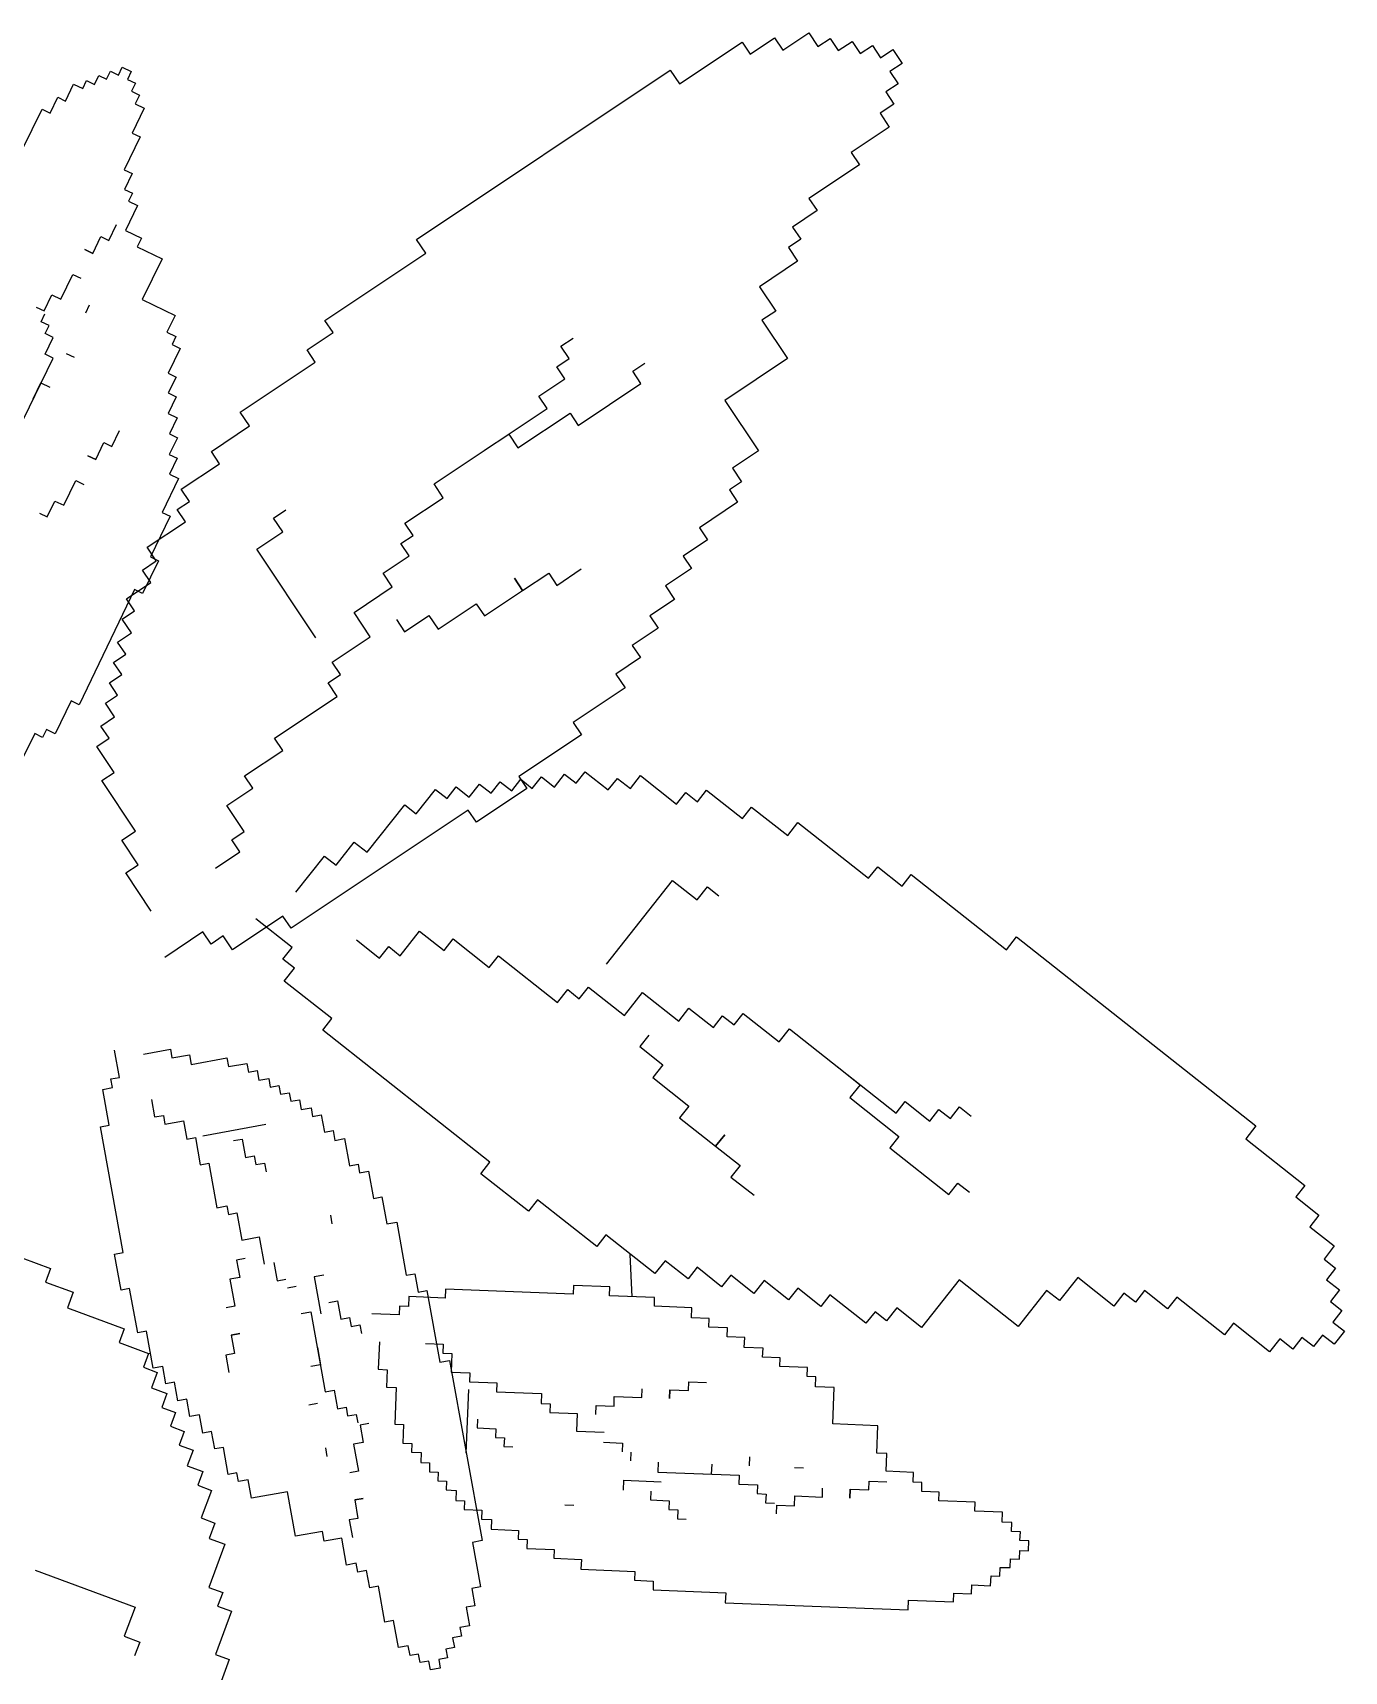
# Model space of a CAD drawing. Header units: millimetres. Extents: x -4017 to 59953, y -688 to 66564.
# Drawn here: x 34106 to 34978, y 14804 to 15892 of the extents above; entities that cross this region are included whole.
import ezdxf

# ---------------------------------------------------------------- set-up
doc = ezdxf.new("R2010")
doc.units = ezdxf.units.MM

# ---------------------------------------------------------------- blocks, each defined once
blk = doc.blocks.new('A$C03351ACD')
at = {"linetype": 'Continuous'}
for p, q in [((1.2279, 1.5287), (1.2696, 1.5565)), ((1.2696, 1.5565), (1.275, 1.5484)), ((1.275, 1.5484), (1.2912, 1.5592)), ((1.2912, 1.5592), (1.2966, 1.5511)), ((1.2966, 1.5511), (1.3139, 1.5626)), ((1.3139, 1.5626), (1.32, 1.5535)), ((1.32, 1.5535), (1.3281, 1.5589)), ((1.3281, 1.5589), (1.3335, 1.5508)), ((1.3335, 1.5508), (1.3427, 1.5569)), ((1.3427, 1.5569), (1.3481, 1.5488)), ((1.3481, 1.5488), (1.3562, 1.5542)), ((1.3562, 1.5542), (1.3616, 1.546)), ((1.3616, 1.546), (1.3698, 1.5515)), ((1.3698, 1.5515), (1.3759, 1.5423)), ((0.8474, 1.5318), (0.85, 1.5371)), ((0.85, 1.5371), (0.8553, 1.5345)), ((0.8553, 1.5345), (0.8578, 1.5398)), ((0.8578, 1.5398), (0.8637, 1.5369)), ((0.8637, 1.5369), (0.8612, 1.5317)), ((1.0533, 1.4254), (1.2218, 1.5379)), ((1.2218, 1.5379), (1.2279, 1.5287)), ((1.3759, 1.5423), (1.3677, 1.5369)), ((1.3677, 1.5369), (1.3732, 1.5288)), ((0.8201, 1.5173), (0.8255, 1.5285)), ((0.8255, 1.5285), (0.8315, 1.5257)), ((0.8315, 1.5257), (0.834, 1.531)), ((0.834, 1.531), (0.8393, 1.5284)), ((0.8393, 1.5284), (0.8422, 1.5343)), ((0.8422, 1.5343), (0.8474, 1.5318)), ((0.8612, 1.5317), (0.8665, 1.5291)), ((0.8665, 1.5291), (0.8639, 1.5238)), ((0.8639, 1.5238), (0.8692, 1.5213)), ((1.3732, 1.5288), (1.365, 1.5234)), ((0.8098, 1.5093), (0.8149, 1.5199)), ((0.8149, 1.5199), (0.8201, 1.5173)), ((0.8692, 1.5213), (0.8663, 1.5154)), ((0.8663, 1.5154), (0.8723, 1.5125)), ((1.3705, 1.5152), (1.3613, 1.5092)), ((1.365, 1.5234), (1.3705, 1.5152)), ((0.7914, 1.4848), (0.8045, 1.5119)), ((0.8045, 1.5119), (0.8098, 1.5093)), ((0.8723, 1.5125), (0.8643, 1.496)), ((1.3613, 1.5092), (1.3674, 1.5)), ((0.8696, 1.4935), (0.8591, 1.4717)), ((0.8643, 1.496), (0.8696, 1.4935)), ((1.3674, 1.5), (1.342, 1.4831)), ((1.342, 1.4831), (1.3475, 1.475)), ((0.8591, 1.4717), (0.8644, 1.4692)), ((1.3475, 1.475), (1.3139, 1.4526)), ((0.8644, 1.4692), (0.8593, 1.4586)), ((0.8593, 1.4586), (0.8646, 1.4561)), ((0.868, 1.4479), (0.86, 1.4314)), ((0.8646, 1.4561), (0.862, 1.4508)), ((0.862, 1.4508), (0.868, 1.4479)), ((1.3139, 1.4526), (1.3194, 1.4445)), ((1.3194, 1.4445), (1.3031, 1.4336)), ((0.8382, 1.4161), (0.8436, 1.4273)), ((0.8436, 1.4273), (0.8489, 1.4247)), ((0.8489, 1.4247), (0.854, 1.4353)), ((0.86, 1.4314), (0.8706, 1.4263)), ((0.8706, 1.4263), (0.8677, 1.4204)), ((1.3031, 1.4336), (1.3085, 1.4255)), ((0.8382, 1.4161), (0.8329, 1.4186)), ((0.8329, 1.4186), (0.8382, 1.4161)), ((0.8677, 1.4204), (0.8842, 1.4125)), ((0.9924, 1.3716), (1.0594, 1.4163)), ((1.0594, 1.4163), (1.0533, 1.4254)), ((1.3085, 1.4255), (1.3004, 1.4201)), ((1.3004, 1.4201), (1.3065, 1.411)), ((0.8842, 1.4125), (0.8711, 1.3854)), ((1.3065, 1.411), (1.2811, 1.394)), ((0.817, 1.3856), (0.825, 1.4021)), ((0.825, 1.4021), (0.8302, 1.3996)), ((1.2811, 1.394), (1.292, 1.3778)), ((0.806, 1.3779), (0.8111, 1.3885)), ((0.8111, 1.3885), (0.817, 1.3856)), ((0.8711, 1.3854), (0.8929, 1.3749)), ((0.8007, 1.3805), (0.806, 1.3779)), ((0.8039, 1.3707), (0.8064, 1.376)), ((0.8336, 1.3767), (0.8361, 1.382)), ((0.8929, 1.3749), (0.8875, 1.3637)), ((0.9978, 1.3635), (0.9924, 1.3716)), ((1.292, 1.3778), (1.2828, 1.3717)), ((1.2828, 1.3717), (1.2998, 1.3463)), ((0.8092, 1.3682), (0.8039, 1.3707)), ((0.8066, 1.3629), (0.8092, 1.3682)), ((0.8119, 1.3603), (0.8066, 1.3629)), ((0.8875, 1.3637), (0.8934, 1.3608)), ((0.8934, 1.3608), (0.8909, 1.3556)), ((0.9806, 1.352), (0.9978, 1.3635)), ((0.8065, 1.3491), (0.8119, 1.3603)), ((0.8206, 1.3496), (0.8258, 1.3471)), ((0.8962, 1.353), (0.8882, 1.3365)), ((0.8909, 1.3556), (0.8962, 1.353)), ((0.986, 1.3438), (0.9806, 1.352)), ((1.1491, 1.3544), (1.1573, 1.3598)), ((1.1546, 1.3463), (1.1491, 1.3544)), ((0.7882, 1.2978), (0.8118, 1.3466)), ((0.8118, 1.3466), (0.8065, 1.3491)), ((0.9362, 1.3106), (0.986, 1.3438)), ((1.1464, 1.3408), (1.1546, 1.3463)), ((1.1519, 1.3327), (1.1464, 1.3408)), ((1.1969, 1.3378), (1.205, 1.3432)), ((1.2998, 1.3463), (1.2582, 1.3185)), ((0.7987, 1.3195), (0.8038, 1.3301)), ((0.8038, 1.3301), (0.8097, 1.3272)), ((0.8882, 1.3365), (0.8935, 1.334)), ((0.8935, 1.334), (0.8884, 1.3234)), ((1.1346, 1.3212), (1.1519, 1.3327)), ((1.1607, 1.3019), (1.2023, 1.3297)), ((1.2023, 1.3297), (1.1969, 1.3378)), ((0.8937, 1.3209), (0.8883, 1.3097)), ((0.8884, 1.3234), (0.8937, 1.3209)), ((1.14, 1.3131), (1.1346, 1.3212)), ((1.2582, 1.3185), (1.2805, 1.285)), ((0.8883, 1.3097), (0.8942, 1.3068)), ((0.8942, 1.3068), (0.8891, 1.2963)), ((0.9423, 1.3015), (0.9362, 1.3106)), ((1.0649, 1.263), (1.14, 1.3131)), ((1.1207, 1.287), (1.1553, 1.31)), ((1.1553, 1.31), (1.1607, 1.3019)), ((0.8509, 1.2879), (0.856, 1.2984)), ((0.8891, 1.2963), (0.8944, 1.2937)), ((0.917, 1.2846), (0.9423, 1.3015)), ((1.0984, 1.2853), (1.1146, 1.2961)), ((1.1146, 1.2961), (1.1207, 1.287)), ((0.8402, 1.2792), (0.8456, 1.2904)), ((0.8456, 1.2904), (0.8509, 1.2879)), ((0.8944, 1.2937), (0.889, 1.2825)), ((0.9224, 1.2764), (0.917, 1.2846)), ((1.2805, 1.285), (1.2632, 1.2735)), ((0.8349, 1.2817), (0.8402, 1.2792)), ((0.8402, 1.2792), (0.8349, 1.2817)), ((0.889, 1.2825), (0.8943, 1.28)), ((0.8943, 1.28), (0.8892, 1.2694)), ((0.897, 1.2595), (0.9224, 1.2764)), ((1.2632, 1.2735), (1.2693, 1.2644)), ((0.819, 1.2488), (0.827, 1.2652)), ((0.827, 1.2652), (0.8323, 1.2627)), ((0.8951, 1.2665), (0.8843, 1.2441)), ((0.8892, 1.2694), (0.8951, 1.2665)), ((1.071, 1.2538), (1.0649, 1.263)), ((1.2693, 1.2644), (1.2612, 1.259)), ((0.808, 1.2411), (0.8131, 1.2516)), ((0.8131, 1.2516), (0.819, 1.2488)), ((0.9024, 1.2514), (0.897, 1.2595)), ((1.0456, 1.2369), (1.071, 1.2538)), ((1.2612, 1.259), (1.2666, 1.2508)), ((0.8027, 1.2436), (0.808, 1.2411)), ((0.8896, 1.2416), (0.8765, 1.2145)), ((0.8843, 1.2441), (0.8896, 1.2416)), ((0.8943, 1.246), (0.9024, 1.2514)), ((0.8997, 1.2378), (0.8943, 1.246)), ((0.9583, 1.2402), (0.9664, 1.2457)), ((1.2666, 1.2508), (1.2413, 1.2339)), ((0.8743, 1.2209), (0.8997, 1.2378)), ((0.9471, 1.2196), (0.9644, 1.2311)), ((0.9644, 1.2311), (0.9583, 1.2402)), ((1.051, 1.2288), (1.0456, 1.2369)), ((1.2413, 1.2339), (1.2467, 1.2258)), ((0.8804, 1.2118), (0.8743, 1.2209)), ((0.9864, 1.1607), (0.9471, 1.2196)), ((1.0429, 1.2233), (1.051, 1.2288)), ((1.0483, 1.2152), (1.0429, 1.2233)), ((1.2467, 1.2258), (1.2304, 1.2149)), ((0.8818, 1.212), (0.8713, 1.1902)), ((0.8713, 1.2057), (0.8804, 1.2118)), ((0.8765, 1.2145), (0.8818, 1.212)), ((1.0311, 1.2037), (1.0483, 1.2152)), ((1.2304, 1.2149), (1.2359, 1.2068)), ((0.8605, 1.1867), (0.8767, 1.1976)), ((0.8767, 1.1976), (0.8713, 1.2057)), ((1.0372, 1.1946), (1.0311, 1.2037)), ((1.1238, 1.1922), (1.1184, 1.2004)), ((1.1184, 1.2004), (1.1238, 1.1922)), ((1.1238, 1.1922), (1.1411, 1.2037)), ((1.1411, 1.2037), (1.1465, 1.1956)), ((1.1465, 1.1956), (1.1627, 1.2065)), ((1.2359, 1.2068), (1.2186, 1.1953)), ((0.866, 1.1928), (0.8291, 1.1163)), ((0.8659, 1.1786), (0.8605, 1.1867)), ((0.8713, 1.1902), (0.866, 1.1928)), ((1.0118, 1.1776), (1.0372, 1.1946)), ((1.0984, 1.1753), (1.1238, 1.1922)), ((1.2186, 1.1953), (1.2247, 1.1862)), ((0.8578, 1.1732), (0.8659, 1.1786)), ((1.0226, 1.1614), (1.0118, 1.1776)), ((1.0453, 1.1648), (1.0615, 1.1756)), ((1.0615, 1.1756), (1.0676, 1.1665)), ((1.0676, 1.1665), (1.093, 1.1834)), ((1.093, 1.1834), (1.0984, 1.1753)), ((1.2247, 1.1862), (1.2084, 1.1753)), ((0.8639, 1.164), (0.8578, 1.1732)), ((1.0399, 1.1729), (1.0453, 1.1648)), ((1.2139, 1.1672), (1.1966, 1.1557)), ((1.2084, 1.1753), (1.2139, 1.1672)), ((0.8547, 1.1579), (0.8639, 1.164)), ((0.8601, 1.1498), (0.8547, 1.1579)), ((0.9972, 1.1445), (1.0226, 1.1614)), ((1.1966, 1.1557), (1.202, 1.1476)), ((0.852, 1.1444), (0.8601, 1.1498)), ((0.8574, 1.1363), (0.852, 1.1444)), ((1.0027, 1.1363), (0.9972, 1.1445)), ((1.202, 1.1476), (1.1858, 1.1367)), ((0.8493, 1.1309), (0.8574, 1.1363)), ((0.9945, 1.1309), (1.0027, 1.1363)), ((1.1858, 1.1367), (1.1919, 1.1276)), ((0.8466, 1.1173), (0.8547, 1.1227)), ((0.8547, 1.1227), (0.8493, 1.1309)), ((0.959, 1.094), (1.0006, 1.1218)), ((1.0006, 1.1218), (0.9945, 1.1309)), ((1.1919, 1.1276), (1.1574, 1.1046)), ((0.8238, 1.1188), (0.8133, 1.097)), ((0.8291, 1.1163), (0.8238, 1.1188)), ((0.8527, 1.1082), (0.8466, 1.1173)), ((0.8074, 1.0999), (0.8049, 1.0946)), ((0.8133, 1.097), (0.8074, 1.0999)), ((0.8436, 1.1021), (0.8527, 1.1082)), ((0.849, 1.094), (0.8436, 1.1021)), ((1.1574, 1.1046), (1.1628, 1.0964)), ((0.7996, 1.0972), (0.7916, 1.0807)), ((0.8049, 1.0946), (0.7996, 1.0972)), ((0.8409, 1.0885), (0.849, 1.094)), ((0.8524, 1.0713), (0.8409, 1.0885)), ((0.9644, 1.0859), (0.959, 1.094)), ((1.1628, 1.0964), (1.1212, 1.0687)), ((0.939, 1.069), (0.9644, 1.0859)), ((0.8443, 1.0659), (0.8524, 1.0713)), ((0.9445, 1.0608), (0.939, 1.069)), ((1.1165, 1.0591), (1.1225, 1.0668)), ((1.1212, 1.0687), (1.1266, 1.0606)), ((1.1225, 1.0668), (1.1302, 1.0607)), ((1.1302, 1.0607), (1.1363, 1.0684)), ((1.1363, 1.0684), (1.1449, 1.0616)), ((1.1449, 1.0616), (1.1517, 1.0702)), ((1.1517, 1.0702), (1.1593, 1.0642)), ((1.1593, 1.0642), (1.1654, 1.0718)), ((1.1654, 1.0718), (1.1807, 1.0597)), ((1.1807, 1.0597), (1.1868, 1.0674)), ((1.1868, 1.0674), (1.1954, 1.0606)), ((1.1954, 1.0606), (1.2022, 1.0692)), ((1.2022, 1.0692), (1.2261, 1.0503)), ((0.8666, 1.0324), (0.8443, 1.0659)), ((0.9272, 1.0493), (0.9445, 1.0608)), ((1.0531, 1.0438), (1.066, 1.0601)), ((1.066, 1.0601), (1.0736, 1.0541)), ((1.0736, 1.0541), (1.0797, 1.0617)), ((1.0797, 1.0617), (1.0883, 1.0549)), ((1.0883, 1.0549), (1.0951, 1.0636)), ((1.1266, 1.0606), (1.0931, 1.0382)), ((1.0951, 1.0636), (1.1028, 1.0575)), ((1.1028, 1.0575), (1.1088, 1.0652)), ((1.1088, 1.0652), (1.1165, 1.0591)), ((1.2261, 1.0503), (1.2322, 1.058)), ((1.2322, 1.058), (1.2399, 1.0519)), ((1.2399, 1.0519), (1.2459, 1.0596)), ((1.2459, 1.0596), (1.2699, 1.0407)), ((0.9387, 1.0321), (0.9272, 1.0493)), ((1.0877, 1.0463), (0.9699, 0.9678)), ((1.0205, 1.0183), (1.0455, 1.0499)), ((1.0455, 1.0499), (1.0531, 1.0438)), ((1.0931, 1.0382), (1.0877, 1.0463)), ((1.2699, 1.0407), (1.2759, 1.0483)), ((1.2759, 1.0483), (1.2999, 1.0294)), ((1.2999, 1.0294), (1.3067, 1.0381)), ((1.3067, 1.0381), (1.3536, 1.001)), ((0.8575, 1.0263), (0.8666, 1.0324)), ((0.8683, 1.01), (0.8575, 1.0263)), ((0.9306, 1.0266), (0.9387, 1.0321)), ((0.936, 1.0185), (0.9306, 1.0266)), ((0.9998, 1.0098), (1.0119, 1.0251)), ((1.0119, 1.0251), (1.0205, 1.0183)), ((0.9198, 1.0077), (0.936, 1.0185)), ((0.9732, 0.9919), (0.9921, 1.0158)), ((0.9921, 1.0158), (0.9998, 1.0098)), ((0.8602, 1.0046), (0.8683, 1.01)), ((0.8771, 0.9792), (0.8602, 1.0046)), ((1.3536, 1.001), (1.3597, 1.0087)), ((1.3597, 1.0087), (1.3759, 0.9958)), ((1.3759, 0.9958), (1.382, 1.0035)), ((1.382, 1.0035), (1.4452, 0.9536)), ((1.1796, 0.944), (1.2234, 0.9996)), ((1.2234, 0.9996), (1.2397, 0.9867)), ((1.2397, 0.9867), (1.2465, 0.9954)), ((1.2465, 0.9954), (1.2542, 0.9893)), ((0.9645, 0.9759), (0.931, 0.9535)), ((0.9706, 0.9551), (0.9466, 0.974)), ((0.9699, 0.9678), (0.9645, 0.9759)), ((0.9113, 0.9654), (0.886, 0.9484)), ((0.9168, 0.9572), (0.9113, 0.9654)), ((0.9249, 0.9627), (0.9168, 0.9572)), ((0.931, 0.9535), (0.9249, 0.9627)), ((1.0134, 0.9601), (1.0288, 0.948)), ((1.0425, 0.9496), (1.0553, 0.9659)), ((1.0553, 0.9659), (1.0716, 0.953)), ((1.0716, 0.953), (1.0777, 0.9607)), ((1.0777, 0.9607), (1.1016, 0.9418)), ((1.4452, 0.9536), (1.452, 0.9622)), ((1.452, 0.9622), (1.611, 0.8367)), ((0.9645, 0.9474), (0.9706, 0.9551)), ((0.9722, 0.9413), (0.9645, 0.9474)), ((1.0288, 0.948), (1.0348, 0.9557)), ((1.0348, 0.9557), (1.0425, 0.9496)), ((1.1016, 0.9418), (1.1077, 0.9495)), ((1.1077, 0.9495), (1.1469, 0.9185)), ((0.9654, 0.9327), (0.9722, 0.9413)), ((0.997, 0.9078), (0.9654, 0.9327)), ((1.1469, 0.9185), (1.1538, 0.9271)), ((1.1538, 0.9271), (1.1614, 0.921)), ((1.1614, 0.921), (1.1675, 0.9287)), ((1.1675, 0.9287), (1.1914, 0.9098)), ((1.1914, 0.9098), (1.2035, 0.9251)), ((1.2035, 0.9251), (1.2275, 0.9062)), ((1.2275, 0.9062), (1.2343, 0.9148)), ((1.2343, 0.9148), (1.2506, 0.902)), ((0.991, 0.9001), (0.997, 0.9078)), ((1.2506, 0.902), (1.2566, 0.9096)), ((1.2566, 0.9096), (1.2643, 0.9036)), ((1.2643, 0.9036), (1.2703, 0.9113)), ((1.2703, 0.9113), (1.2943, 0.8924)), ((1.1021, 0.8124), (0.991, 0.9001)), ((1.2077, 0.8969), (1.2016, 0.8893)), ((1.2943, 0.8924), (1.3011, 0.901)), ((1.3011, 0.901), (1.372, 0.845)), ((0.856, 0.8688), (0.8527, 0.8868)), ((0.8718, 0.8843), (0.8898, 0.8875)), ((0.8898, 0.8875), (0.8908, 0.8818)), ((0.8908, 0.8818), (0.9024, 0.8838)), ((0.9024, 0.8838), (0.9035, 0.8774)), ((0.9035, 0.8774), (0.9273, 0.8817)), ((0.9273, 0.8817), (0.9284, 0.8759)), ((1.2016, 0.8893), (1.217, 0.8772)), ((0.9284, 0.8759), (0.9406, 0.8781)), ((0.9406, 0.8781), (0.9417, 0.8723)), ((0.9417, 0.8723), (0.9474, 0.8734)), ((0.9474, 0.8734), (0.9486, 0.8669)), ((1.217, 0.8772), (1.2102, 0.8686)), ((1.3327, 0.876), (1.348, 0.8639)), ((0.8448, 0.8608), (0.8513, 0.862)), ((0.8491, 0.837), (0.8448, 0.8608)), ((0.8502, 0.8677), (0.856, 0.8688)), ((0.8513, 0.862), (0.8502, 0.8677)), ((0.9486, 0.8669), (0.9551, 0.8681)), ((0.9551, 0.8681), (0.9561, 0.8623)), ((0.9561, 0.8623), (0.9619, 0.8634)), ((0.9619, 0.8634), (0.9629, 0.8576)), ((1.2102, 0.8686), (1.2341, 0.8496)), ((1.348, 0.8639), (1.3412, 0.8553)), ((0.8773, 0.854), (0.8793, 0.8425)), ((0.9629, 0.8576), (0.9687, 0.8586)), ((0.9687, 0.8586), (0.9697, 0.8529)), ((0.9697, 0.8529), (0.9755, 0.8539)), ((0.9755, 0.8539), (0.9767, 0.8474)), ((1.2341, 0.8496), (1.2281, 0.842)), ((1.3412, 0.8553), (1.3738, 0.8296)), ((1.372, 0.845), (1.378, 0.8527)), ((1.378, 0.8527), (1.3943, 0.8398)), ((1.408, 0.8414), (1.4141, 0.8491)), ((1.4141, 0.8491), (1.4217, 0.8431)), ((0.8793, 0.8425), (0.8851, 0.8435)), ((0.8851, 0.8435), (0.8861, 0.8378)), ((0.8861, 0.8378), (0.8984, 0.84)), ((0.8984, 0.84), (0.9006, 0.8277)), ((0.9767, 0.8474), (0.9832, 0.8486)), ((0.9832, 0.8486), (0.9842, 0.8428)), ((0.9842, 0.8428), (0.99, 0.8439)), ((0.99, 0.8439), (0.9921, 0.8323)), ((1.2281, 0.842), (1.252, 0.8231)), ((1.3943, 0.8398), (1.4003, 0.8475)), ((1.4003, 0.8475), (1.408, 0.8414)), ((0.8433, 0.836), (0.8491, 0.837)), ((0.8584, 0.7524), (0.8433, 0.836)), ((0.9006, 0.8277), (0.9064, 0.8288)), ((0.9064, 0.8288), (0.9096, 0.8107)), ((0.9113, 0.83), (0.9531, 0.8376)), ((0.9317, 0.8268), (0.9375, 0.8278)), ((0.9375, 0.8278), (0.9397, 0.8156)), ((0.9921, 0.8323), (0.9978, 0.8334)), ((0.9978, 0.8334), (0.999, 0.8269)), ((0.999, 0.8269), (1.0055, 0.8281)), ((1.0055, 0.8281), (1.0087, 0.8101)), ((1.252, 0.8231), (1.2581, 0.8307)), ((1.2581, 0.8307), (1.252, 0.8231)), ((1.3738, 0.8296), (1.3677, 0.8219)), ((1.611, 0.8367), (1.6042, 0.828)), ((1.6042, 0.828), (1.6435, 0.797)), ((0.9397, 0.8156), (0.9454, 0.8166)), ((0.9454, 0.8166), (0.9465, 0.8109)), ((1.252, 0.8231), (1.2683, 0.8102)), ((1.3677, 0.8219), (1.407, 0.7909)), ((0.9096, 0.8107), (0.9154, 0.8118)), ((0.9154, 0.8118), (0.9207, 0.7822)), ((0.9465, 0.8109), (0.9522, 0.8119)), ((0.9522, 0.8119), (0.9533, 0.8061)), ((1.0087, 0.8101), (1.0145, 0.8111)), ((1.0145, 0.8111), (1.0155, 0.8053)), ((1.0155, 0.8053), (1.0213, 0.8064)), ((1.0213, 0.8064), (1.0246, 0.7884)), ((1.096, 0.8047), (1.1021, 0.8124)), ((1.2683, 0.8102), (1.2622, 0.8026)), ((1.1276, 0.7798), (1.096, 0.8047)), ((1.2622, 0.8026), (1.2776, 0.7905)), ((1.407, 0.7909), (1.413, 0.7986)), ((1.413, 0.7986), (1.4207, 0.7925)), ((1.6435, 0.797), (1.6375, 0.7894)), ((1.0246, 0.7884), (1.0303, 0.7894)), ((1.0303, 0.7894), (1.0336, 0.7714)), ((1.1337, 0.7874), (1.1276, 0.7798)), ((1.173, 0.7564), (1.1337, 0.7874)), ((1.6375, 0.7894), (1.6528, 0.7773)), ((0.9207, 0.7822), (0.9272, 0.7834)), ((0.9272, 0.7834), (0.9283, 0.7776)), ((0.9283, 0.7776), (0.934, 0.7787)), ((0.934, 0.7787), (0.9373, 0.7607)), ((0.9961, 0.7773), (0.9971, 0.7715)), ((1.6528, 0.7773), (1.6467, 0.7696)), ((0.9373, 0.7607), (0.9488, 0.7628)), ((0.9488, 0.7628), (0.9521, 0.7447)), ((1.0336, 0.7714), (1.0401, 0.7726)), ((1.0401, 0.7726), (1.0465, 0.7373)), ((1.179, 0.7641), (1.173, 0.7564)), ((1.2116, 0.7384), (1.179, 0.7641)), ((1.6467, 0.7696), (1.663, 0.7568)), ((0.7816, 0.7525), (0.8102, 0.7419)), ((0.8527, 0.7513), (0.8584, 0.7524)), ((0.857, 0.7275), (0.8527, 0.7513)), ((1.1965, 0.7231), (1.1953, 0.7512)), ((1.663, 0.7568), (1.6562, 0.7481)), ((0.8102, 0.7419), (0.8068, 0.7328)), ((0.9395, 0.7484), (0.9337, 0.7474)), ((0.9337, 0.7474), (0.9358, 0.7359)), ((0.9586, 0.7459), (0.9608, 0.7337)), ((1.2184, 0.747), (1.2116, 0.7384)), ((1.2337, 0.7349), (1.2184, 0.747)), ((1.2398, 0.7426), (1.2337, 0.7349)), ((1.256, 0.7297), (1.2398, 0.7426)), ((1.6562, 0.7481), (1.6639, 0.7421)), ((1.6639, 0.7421), (1.6578, 0.7344)), ((0.8068, 0.7328), (0.8252, 0.726)), ((0.9358, 0.7359), (0.9293, 0.7347)), ((0.9293, 0.7347), (0.9326, 0.7167)), ((0.9608, 0.7337), (0.9665, 0.7347)), ((0.9676, 0.7289), (0.9733, 0.73)), ((0.9918, 0.7374), (0.9853, 0.7362)), ((0.9853, 0.7362), (0.9898, 0.7117)), ((1.0465, 0.7373), (1.0522, 0.7383)), ((1.0522, 0.7383), (1.0544, 0.726)), ((1.1576, 0.7305), (1.1574, 0.7247)), ((1.1818, 0.7296), (1.1576, 0.7305)), ((1.1815, 0.7237), (1.1818, 0.7296)), ((1.2621, 0.7374), (1.256, 0.7297)), ((1.2774, 0.7253), (1.2621, 0.7374)), ((1.2842, 0.7339), (1.2774, 0.7253)), ((1.3005, 0.721), (1.2842, 0.7339)), ((1.4137, 0.7344), (1.3887, 0.7027)), ((1.4529, 0.7033), (1.4137, 0.7344)), ((1.4926, 0.7358), (1.4805, 0.7205)), ((1.5165, 0.7169), (1.4926, 0.7358)), ((1.6578, 0.7344), (1.6664, 0.7276)), ((0.8252, 0.726), (0.8213, 0.7157)), ((0.8627, 0.7286), (0.857, 0.7275)), ((0.8681, 0.699), (0.8627, 0.7286)), ((0.9951, 0.7193), (1.0008, 0.7204)), ((1.0008, 0.7204), (1.0031, 0.7081)), ((1.0481, 0.7232), (1.0479, 0.7166)), ((1.0723, 0.7222), (1.0481, 0.7232)), ((1.0544, 0.726), (1.0602, 0.7271)), ((1.0602, 0.7271), (1.0688, 0.6795)), ((1.0725, 0.7281), (1.0723, 0.7222)), ((1.1574, 0.7247), (1.0725, 0.7281)), ((1.2115, 0.7225), (1.1815, 0.7237)), ((1.2113, 0.7167), (1.2115, 0.7225)), ((1.3066, 0.7287), (1.3005, 0.721)), ((1.3219, 0.7166), (1.3066, 0.7287)), ((1.3279, 0.7243), (1.3219, 0.7166)), ((1.3519, 0.7054), (1.3279, 0.7243)), ((1.4718, 0.7273), (1.4529, 0.7033)), ((1.4805, 0.7205), (1.4718, 0.7273)), ((1.5233, 0.7255), (1.5165, 0.7169)), ((1.531, 0.7195), (1.5233, 0.7255)), ((1.537, 0.7272), (1.531, 0.7195)), ((1.5523, 0.7151), (1.537, 0.7272)), ((1.5584, 0.7227), (1.5523, 0.7151)), ((1.59, 0.6978), (1.5584, 0.7227)), ((1.6664, 0.7276), (1.6604, 0.7199)), ((1.6604, 0.7199), (1.6681, 0.7139)), ((0.8213, 0.7157), (0.8591, 0.7017)), ((0.9326, 0.7167), (0.9268, 0.7156)), ((0.9766, 0.712), (0.9831, 0.7131)), ((0.9831, 0.7131), (0.9927, 0.6598)), ((1.0031, 0.7081), (1.0088, 0.7092)), ((1.0088, 0.7092), (1.0099, 0.7034)), ((1.0418, 0.711), (1.0235, 0.7117)), ((1.042, 0.7168), (1.0418, 0.711)), ((1.0479, 0.7166), (1.042, 0.7168)), ((1.2362, 0.7157), (1.2113, 0.7167)), ((1.2359, 0.7091), (1.2362, 0.7157)), ((1.2476, 0.7086), (1.2359, 0.7091)), ((1.2474, 0.7028), (1.2476, 0.7086)), ((1.3579, 0.713), (1.3519, 0.7054)), ((1.3656, 0.707), (1.3579, 0.713)), ((1.3724, 0.7156), (1.3656, 0.707)), ((1.3887, 0.7027), (1.3724, 0.7156)), ((1.6681, 0.7139), (1.662, 0.7062)), ((0.8591, 0.7017), (0.8557, 0.6926)), ((0.8738, 0.7001), (0.8681, 0.699)), ((0.8783, 0.6756), (0.8738, 0.7001)), ((0.9359, 0.6987), (0.9301, 0.6976)), ((0.9301, 0.6976), (0.9359, 0.6987)), ((0.9301, 0.6976), (0.9323, 0.6854)), ((1.0099, 0.7034), (1.0156, 0.7045)), ((1.0156, 0.7045), (1.0167, 0.6987)), ((1.2598, 0.7023), (1.2474, 0.7028)), ((1.2596, 0.6964), (1.2598, 0.7023)), ((1.5961, 0.7054), (1.59, 0.6978)), ((1.62, 0.6865), (1.5961, 0.7054)), ((1.6552, 0.6976), (1.6491, 0.6899)), ((1.6629, 0.6916), (1.6552, 0.6976)), ((1.662, 0.7062), (1.6697, 0.7002)), ((1.6697, 0.7002), (1.6629, 0.6916)), ((0.8557, 0.6926), (0.8752, 0.6854)), ((0.9874, 0.6894), (0.9895, 0.6778)), ((1.0286, 0.6932), (1.0279, 0.6749)), ((1.0593, 0.6919), (1.071, 0.6915)), ((1.071, 0.6915), (1.0708, 0.6856)), ((1.2713, 0.6959), (1.2596, 0.6964)), ((1.271, 0.6894), (1.2713, 0.6959)), ((1.2835, 0.6889), (1.271, 0.6894)), ((1.2832, 0.683), (1.2835, 0.6889)), ((1.6268, 0.6951), (1.62, 0.6865)), ((1.6354, 0.6883), (1.6268, 0.6951)), ((1.6415, 0.696), (1.6354, 0.6883)), ((1.6491, 0.6899), (1.6415, 0.696)), ((0.8752, 0.6854), (0.8718, 0.6762)), ((0.8718, 0.6762), (0.881, 0.6728)), ((0.8752, 0.6854), (0.8764, 0.6856)), ((0.8847, 0.6768), (0.8783, 0.6756)), ((0.8868, 0.6652), (0.8847, 0.6768)), ((0.9323, 0.6854), (0.9265, 0.6843)), ((0.9265, 0.6843), (0.9286, 0.6728)), ((0.9895, 0.6778), (0.983, 0.6767)), ((1.0279, 0.6749), (1.0337, 0.6746)), ((1.0688, 0.6795), (1.0753, 0.6807)), ((1.0708, 0.6856), (1.0767, 0.6854)), ((1.0753, 0.6807), (1.0969, 0.5611)), ((1.0767, 0.6854), (1.0762, 0.673)), ((1.2949, 0.6825), (1.2832, 0.683)), ((1.2947, 0.6767), (1.2949, 0.6825)), ((1.313, 0.676), (1.2947, 0.6767)), ((1.3128, 0.6701), (1.313, 0.676)), ((0.881, 0.6728), (0.8772, 0.6625)), ((0.8926, 0.6663), (0.8868, 0.6652)), ((0.8948, 0.654), (0.8926, 0.6663)), ((1.0337, 0.6746), (1.0333, 0.6629)), ((1.0762, 0.673), (1.0886, 0.6725)), ((1.0886, 0.6725), (1.0884, 0.6666)), ((1.0884, 0.6666), (1.1067, 0.6659)), ((1.1067, 0.6659), (1.1064, 0.66)), ((1.234, 0.6608), (1.2342, 0.6666)), ((1.2342, 0.6666), (1.2459, 0.6662)), ((1.3186, 0.6699), (1.3128, 0.6701)), ((1.3184, 0.6633), (1.3186, 0.6699)), ((0.8772, 0.6625), (0.8875, 0.6587)), ((0.8875, 0.6587), (0.8841, 0.6496)), ((0.9006, 0.6551), (0.8948, 0.654)), ((0.9027, 0.6435), (0.9006, 0.6551)), ((0.9927, 0.6598), (0.9985, 0.6609)), ((0.9985, 0.6609), (1.0007, 0.6486)), ((1.0333, 0.6629), (1.0398, 0.6627)), ((1.0398, 0.6627), (1.0389, 0.6385)), ((1.0878, 0.6615), (1.0861, 0.6191)), ((1.1064, 0.66), (1.1364, 0.6588)), ((1.1364, 0.6588), (1.1362, 0.6522)), ((1.1845, 0.6503), (1.1847, 0.6569)), ((1.1847, 0.6569), (1.203, 0.6562)), ((1.203, 0.6562), (1.2032, 0.662)), ((1.2213, 0.6554), (1.2215, 0.6613)), ((1.2215, 0.6613), (1.2213, 0.6554)), ((1.2215, 0.6613), (1.234, 0.6608)), ((1.3308, 0.6628), (1.3184, 0.6633)), ((1.3298, 0.6386), (1.3308, 0.6628)), ((0.8841, 0.6496), (0.8932, 0.6462)), ((0.8932, 0.6462), (0.8898, 0.637)), ((0.9091, 0.6447), (0.9027, 0.6435)), ((0.9114, 0.6325), (0.9091, 0.6447)), ((0.9874, 0.6522), (0.9817, 0.6511)), ((1.0007, 0.6486), (1.0065, 0.6497)), ((1.0065, 0.6497), (1.0075, 0.6439)), ((1.0075, 0.6439), (1.0133, 0.6449)), ((1.0133, 0.6449), (1.0143, 0.6392)), ((1.1362, 0.6522), (1.142, 0.652)), ((1.142, 0.652), (1.1418, 0.6461)), ((1.1418, 0.6461), (1.1601, 0.6454)), ((1.1601, 0.6454), (1.1596, 0.6337)), ((1.1725, 0.6449), (1.1727, 0.6508)), ((1.1727, 0.6508), (1.1845, 0.6503)), ((0.8898, 0.637), (0.899, 0.6336)), ((0.899, 0.6336), (0.8956, 0.6245)), ((0.9171, 0.6335), (0.9114, 0.6325)), ((0.9192, 0.622), (0.9171, 0.6335)), ((1.0216, 0.6389), (1.0158, 0.6378)), ((1.0158, 0.6378), (1.0179, 0.6263)), ((1.0389, 0.6385), (1.0447, 0.6383)), ((1.0447, 0.6383), (1.0442, 0.6259)), ((1.0938, 0.6418), (1.0936, 0.6359)), ((1.0936, 0.6359), (1.106, 0.6354)), ((1.106, 0.6354), (1.1058, 0.6296)), ((1.1596, 0.6337), (1.1779, 0.633)), ((1.3598, 0.6374), (1.3298, 0.6386)), ((1.3591, 0.6191), (1.3598, 0.6374)), ((0.8956, 0.6245), (0.9048, 0.6211)), ((0.9048, 0.6211), (0.901, 0.6108)), ((0.925, 0.623), (0.9192, 0.622)), ((0.9282, 0.605), (0.925, 0.623)), ((0.9928, 0.6226), (0.9938, 0.6169)), ((1.0179, 0.6263), (1.0114, 0.6251)), ((1.0114, 0.6251), (1.0147, 0.6071)), ((1.0442, 0.6259), (1.0501, 0.6256)), ((1.0501, 0.6256), (1.0499, 0.6198)), ((1.1058, 0.6296), (1.1117, 0.6294)), ((1.1117, 0.6294), (1.1114, 0.6235)), ((1.1114, 0.6235), (1.1173, 0.6233)), ((1.1776, 0.6264), (1.1901, 0.6259)), ((1.1901, 0.6259), (1.1898, 0.62)), ((0.901, 0.6108), (0.9113, 0.607)), ((1.0499, 0.6198), (1.0564, 0.6195)), ((1.0564, 0.6195), (1.0562, 0.6129)), ((1.0562, 0.6129), (1.062, 0.6127)), ((1.062, 0.6127), (1.0618, 0.6068)), ((1.1957, 0.6198), (1.1955, 0.614)), ((1.2138, 0.6132), (1.2135, 0.6066)), ((1.2493, 0.6052), (1.2496, 0.6118)), ((1.2745, 0.6108), (1.2747, 0.6167)), ((1.3045, 0.6096), (1.3103, 0.6094)), ((1.3657, 0.6189), (1.3591, 0.6191)), ((1.3652, 0.6072), (1.3657, 0.6189)), ((0.9113, 0.607), (0.9079, 0.5978)), ((0.934, 0.606), (0.9282, 0.605)), ((0.935, 0.6003), (0.934, 0.606)), ((0.9415, 0.6015), (0.935, 0.6003)), ((0.9437, 0.5892), (0.9415, 0.6015)), ((1.0147, 0.6071), (1.0089, 0.6061)), ((1.0618, 0.6068), (1.0677, 0.6066)), ((1.0677, 0.6066), (1.0674, 0.6007)), ((1.0674, 0.6007), (1.0733, 0.6005)), ((1.0733, 0.6005), (1.073, 0.5947)), ((1.1907, 0.5946), (1.191, 0.6012)), ((1.191, 0.6012), (1.2159, 0.6002)), ((1.2135, 0.6066), (1.2676, 0.6045)), ((1.2376, 0.6057), (1.2493, 0.6052)), ((1.2676, 0.6045), (1.2674, 0.5986)), ((1.2674, 0.5986), (1.2798, 0.5981)), ((1.3538, 0.5947), (1.3541, 0.6005)), ((1.3541, 0.6005), (1.3658, 0.6001)), ((1.3835, 0.6064), (1.3652, 0.6072)), ((1.3832, 0.5999), (1.3835, 0.6064)), ((1.3891, 0.5996), (1.3832, 0.5999)), ((1.3889, 0.5938), (1.3891, 0.5996)), ((0.9079, 0.5978), (0.917, 0.5944)), ((0.917, 0.5944), (0.9103, 0.5761)), ((0.9675, 0.5935), (0.9437, 0.5892)), ((0.9729, 0.564), (0.9675, 0.5935)), ((1.0122, 0.5881), (1.0179, 0.5891)), ((1.0179, 0.5891), (1.0122, 0.5881)), ((1.0122, 0.5881), (1.0144, 0.5758)), ((1.073, 0.5947), (1.0796, 0.5944)), ((1.0796, 0.5944), (1.0794, 0.5878)), ((1.0794, 0.5878), (1.0852, 0.5876)), ((1.209, 0.5939), (1.2088, 0.5881)), ((1.2088, 0.5881), (1.2212, 0.5876)), ((1.2798, 0.5981), (1.2796, 0.5923)), ((1.2796, 0.5923), (1.2855, 0.592)), ((1.2855, 0.592), (1.2852, 0.5862)), ((1.3043, 0.5842), (1.3046, 0.5908)), ((1.3046, 0.5908), (1.3229, 0.59)), ((1.3229, 0.59), (1.3231, 0.5959)), ((1.3414, 0.5952), (1.3412, 0.5893)), ((1.3412, 0.5893), (1.3414, 0.5952)), ((1.3414, 0.5952), (1.3538, 0.5947)), ((1.4006, 0.5933), (1.3889, 0.5938)), ((1.4003, 0.5875), (1.4006, 0.5933)), ((1.0852, 0.5876), (1.085, 0.5817)), ((1.085, 0.5817), (1.0967, 0.5813)), ((1.0967, 0.5813), (1.0965, 0.5754)), ((1.1518, 0.5849), (1.1577, 0.5847)), ((1.2212, 0.5876), (1.221, 0.5817)), ((1.221, 0.5817), (1.2268, 0.5815)), ((1.2268, 0.5815), (1.2266, 0.5756)), ((1.2852, 0.5862), (1.2911, 0.586)), ((1.2924, 0.5788), (1.2926, 0.5847)), ((1.2926, 0.5847), (1.3043, 0.5842)), ((1.4245, 0.5865), (1.4003, 0.5875)), ((1.4242, 0.5806), (1.4245, 0.5865)), ((1.4425, 0.5799), (1.4242, 0.5806)), ((1.4423, 0.5733), (1.4425, 0.5799)), ((0.9103, 0.5761), (0.9194, 0.5727)), ((0.9194, 0.5727), (0.9156, 0.5624)), ((0.9909, 0.5672), (0.9729, 0.564)), ((0.992, 0.5607), (0.9909, 0.5672)), ((1.0144, 0.5758), (1.0086, 0.5748)), ((1.0086, 0.5748), (1.0107, 0.5632)), ((1.0965, 0.5754), (1.103, 0.5751)), ((1.103, 0.5751), (1.1028, 0.5686)), ((1.1028, 0.5686), (1.1211, 0.5678)), ((1.1211, 0.5678), (1.1208, 0.562)), ((1.2266, 0.5756), (1.2325, 0.5754)), ((1.4489, 0.5731), (1.4423, 0.5733)), ((1.4486, 0.5672), (1.4489, 0.5731)), ((1.4545, 0.567), (1.4486, 0.5672)), ((1.4542, 0.5611), (1.4545, 0.567)), ((0.9259, 0.5586), (0.9153, 0.53)), ((0.9156, 0.5624), (0.9259, 0.5586)), ((1.0036, 0.5628), (0.992, 0.5607)), ((1.0068, 0.5448), (1.0036, 0.5628)), ((1.0969, 0.5611), (1.0904, 0.5599)), ((1.0904, 0.5599), (1.0958, 0.5304)), ((1.1208, 0.562), (1.1267, 0.5617)), ((1.1267, 0.5617), (1.1265, 0.5559)), ((1.1265, 0.5559), (1.1447, 0.5552)), ((1.1447, 0.5552), (1.1445, 0.5493)), ((1.4601, 0.5609), (1.4542, 0.5611)), ((1.4598, 0.5543), (1.4601, 0.5609)), ((1.0133, 0.546), (1.0068, 0.5448)), ((1.0144, 0.5402), (1.0133, 0.546)), ((1.1445, 0.5493), (1.1628, 0.5486)), ((1.1628, 0.5486), (1.1625, 0.542)), ((1.4477, 0.5431), (1.4479, 0.5489)), ((1.4479, 0.5489), (1.4538, 0.5487)), ((1.4538, 0.5487), (1.454, 0.5545)), ((1.454, 0.5545), (1.4598, 0.5543)), ((0.7999, 0.5415), (0.8663, 0.5169)), ((1.0201, 0.5412), (1.0144, 0.5402)), ((1.0222, 0.5297), (1.0201, 0.5412)), ((1.1625, 0.542), (1.1984, 0.5406)), ((1.1984, 0.5406), (1.1982, 0.5347)), ((1.1982, 0.5347), (1.2106, 0.5342)), ((1.2106, 0.5342), (1.2104, 0.5283)), ((1.4347, 0.5311), (1.435, 0.5377)), ((1.435, 0.5377), (1.4408, 0.5375)), ((1.4408, 0.5375), (1.4411, 0.5433)), ((1.4411, 0.5433), (1.4477, 0.5431)), ((0.9153, 0.53), (0.9245, 0.5266)), ((0.9245, 0.5266), (0.9211, 0.5175)), ((1.028, 0.5308), (1.0222, 0.5297)), ((1.0323, 0.507), (1.028, 0.5308)), ((1.0958, 0.5304), (1.09, 0.5293)), ((1.09, 0.5293), (1.0921, 0.5178)), ((1.2104, 0.5283), (1.2587, 0.5264)), ((1.2587, 0.5264), (1.2584, 0.5198)), ((1.4101, 0.5204), (1.4103, 0.5262)), ((1.4103, 0.5262), (1.4221, 0.5258)), ((1.4221, 0.5258), (1.4223, 0.5316)), ((1.4223, 0.5316), (1.4347, 0.5311)), ((0.8663, 0.5169), (0.8591, 0.4975)), ((0.9303, 0.5141), (0.9197, 0.4855)), ((0.9211, 0.5175), (0.9303, 0.5141)), ((1.0921, 0.5178), (1.0863, 0.5168)), ((1.0863, 0.5168), (1.0885, 0.5045)), ((1.2584, 0.5198), (1.3799, 0.515)), ((1.3799, 0.515), (1.3801, 0.5216)), ((1.3801, 0.5216), (1.4101, 0.5204)), ((1.038, 0.508), (1.0323, 0.507)), ((1.0413, 0.49), (1.038, 0.508)), ((1.0885, 0.5045), (1.082, 0.5033)), ((1.082, 0.5033), (1.0831, 0.4976)), ((0.8591, 0.4975), (0.8694, 0.4937)), ((0.8694, 0.4937), (0.866, 0.4845)), ((1.0478, 0.4912), (1.0413, 0.49)), ((1.049, 0.4847), (1.0478, 0.4912)), ((1.0785, 0.49), (1.0727, 0.489)), ((1.0831, 0.4976), (1.0773, 0.4965)), ((1.0773, 0.4965), (1.0785, 0.49)), ((0.9289, 0.4821), (0.9183, 0.4535)), ((0.9197, 0.4855), (0.9289, 0.4821)), ((1.0547, 0.4857), (1.049, 0.4847)), ((1.0558, 0.48), (1.0547, 0.4857)), ((1.0615, 0.481), (1.0558, 0.48)), ((1.0626, 0.4753), (1.0615, 0.481)), ((1.0738, 0.4832), (1.068, 0.4822)), ((1.068, 0.4822), (1.0691, 0.4764)), ((1.0727, 0.489), (1.0738, 0.4832)), ((1.0691, 0.4764), (1.0626, 0.4753))]:
    blk.add_line(p, q, dxfattribs=at)

msp = doc.modelspace()

# ---------------------------------------------------------------- block references
at = {"xscale": 1000, "yscale": 1000, "zscale": 1000}
msp.add_blockref('A$C03351ACD', (33308.1, 14329.8), dxfattribs=at)

doc.saveas('drawing.dxf')
